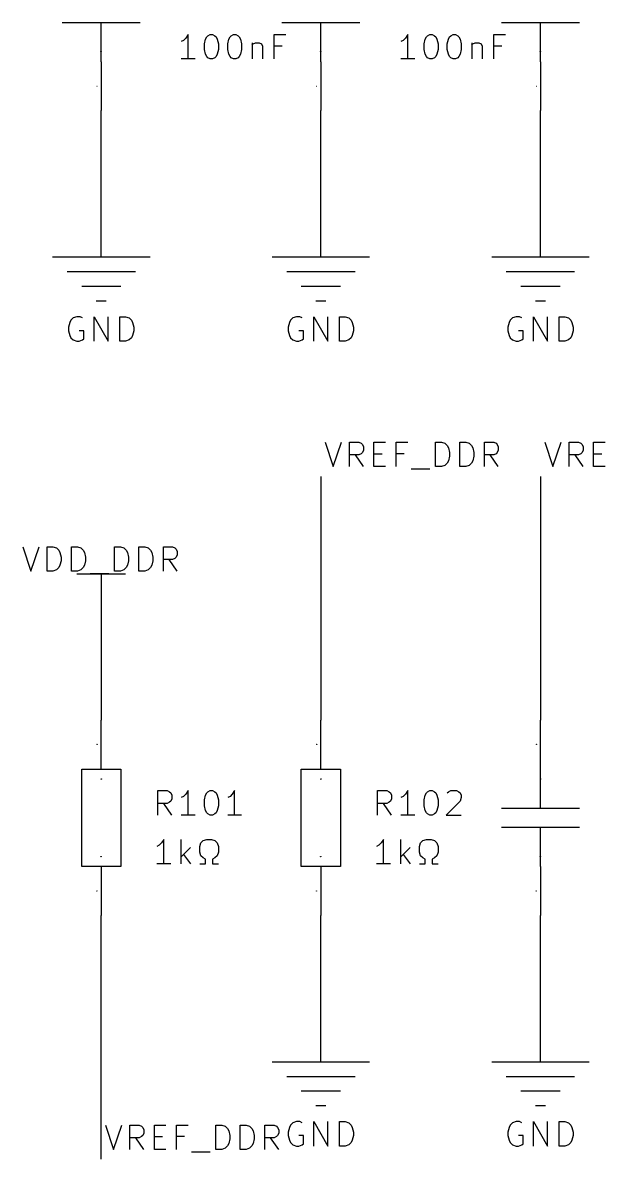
# Model space of a CAD drawing. Header units: millimetres. Extents: x 3 to 246, y -195 to -4.
# Drawn here: x 119.1 to 149.4, y -116.8 to -57.7 of the extents above; entities that cross this region are included whole.
import ezdxf

# ---------------------------------------------------------------- set-up
doc = ezdxf.new("R2010")
doc.units = ezdxf.units.MM
for name, color, linetype in [('GREENSIXTYFIVE', 129, 'CONTINUOUS'), ('LIGHTGREEN', 92, 'CONTINUOUS'), ('LIGHTRED', 12, 'CONTINUOUS'), ('RED', 14, 'CONTINUOUS'), ('REDSIX', 19, 'CONTINUOUS')]:
    doc.layers.add(name, color=color, linetype=linetype)

msp = doc.modelspace()

# ---------------------------------------------------------------- linework, layer by layer
at = {"layer": 'GREENSIXTYFIVE', "linetype": 'CONTINUOUS'}
for p, q in [((127.474, -58.5768), (127.3531, -58.6373)), ((127.474, -58.5768), (127.3531, -58.6373)), ((127.595, -58.4559), (127.474, -58.5768)), ((127.595, -58.4559), (127.474, -58.5768)), ((127.7159, -58.2744), (127.595, -58.4559)), ((127.7159, -58.2744), (127.595, -58.4559)), ((127.7159, -59.5444), (127.7159, -58.2744)), ((127.7159, -59.5444), (127.7159, -58.2744)), ((128.5626, -58.7582), (128.623, -58.5163)), ((128.5626, -58.7582), (128.623, -58.5163)), ((128.623, -58.5163), (128.6835, -58.3954)), ((128.623, -58.5163), (128.6835, -58.3954)), ((128.6835, -58.3954), (128.744, -58.3349)), ((128.6835, -58.3954), (128.744, -58.3349)), ((128.744, -58.3349), (128.8649, -58.2744)), ((128.744, -58.3349), (128.8649, -58.2744)), ((128.8649, -58.2744), (128.9859, -58.2744)), ((128.8649, -58.2744), (128.9859, -58.2744)), ((128.9859, -58.2744), (129.1068, -58.3349)), ((128.9859, -58.2744), (129.1068, -58.3349)), ((129.1068, -58.3349), (129.1673, -58.3954)), ((129.1068, -58.3349), (129.1673, -58.3954)), ((129.1673, -58.3954), (129.2278, -58.5163)), ((129.1673, -58.3954), (129.2278, -58.5163)), ((129.2278, -58.5163), (129.2883, -58.7582)), ((129.2278, -58.5163), (129.2883, -58.7582)), ((129.7721, -58.7582), (129.8325, -58.5163)), ((129.7721, -58.7582), (129.8325, -58.5163)), ((129.8325, -58.5163), (129.893, -58.3954)), ((129.8325, -58.5163), (129.893, -58.3954)), ((129.893, -58.3954), (129.9535, -58.3349)), ((129.893, -58.3954), (129.9535, -58.3349)), ((129.9535, -58.3349), (130.0744, -58.2744)), ((129.9535, -58.3349), (130.0744, -58.2744)), ((130.0744, -58.2744), (130.1954, -58.2744)), ((130.0744, -58.2744), (130.1954, -58.2744)), ((130.1954, -58.2744), (130.3163, -58.3349)), ((130.1954, -58.2744), (130.3163, -58.3349)), ((130.3163, -58.3349), (130.3768, -58.3954)), ((130.3163, -58.3349), (130.3768, -58.3954)), ((130.3768, -58.3954), (130.4373, -58.5163)), ((130.3768, -58.3954), (130.4373, -58.5163)), ((130.4373, -58.5163), (130.4978, -58.7582)), ((130.4373, -58.5163), (130.4978, -58.7582)), ((132.191, -59.5444), (132.191, -58.2744)), ((132.191, -58.2744), (132.7958, -58.2744)), ((132.191, -59.5444), (132.191, -58.2744)), ((132.191, -58.2744), (132.7958, -58.2744)), ((138.904, -58.5768), (138.7831, -58.6373)), ((138.904, -58.5768), (138.7831, -58.6373)), ((139.025, -58.4559), (138.904, -58.5768)), ((139.025, -58.4559), (138.904, -58.5768)), ((139.1459, -58.2744), (139.025, -58.4559)), ((139.1459, -58.2744), (139.025, -58.4559)), ((139.1459, -59.5444), (139.1459, -58.2744)), ((139.1459, -59.5444), (139.1459, -58.2744)), ((139.9926, -58.7582), (140.053, -58.5163)), ((139.9926, -58.7582), (140.053, -58.5163)), ((140.053, -58.5163), (140.1135, -58.3954)), ((140.053, -58.5163), (140.1135, -58.3954)), ((140.1135, -58.3954), (140.174, -58.3349)), ((140.1135, -58.3954), (140.174, -58.3349)), ((140.174, -58.3349), (140.2949, -58.2744)), ((140.174, -58.3349), (140.2949, -58.2744)), ((140.2949, -58.2744), (140.4159, -58.2744)), ((140.2949, -58.2744), (140.4159, -58.2744)), ((140.4159, -58.2744), (140.5368, -58.3349)), ((140.4159, -58.2744), (140.5368, -58.3349)), ((140.5368, -58.3349), (140.5973, -58.3954)), ((140.5368, -58.3349), (140.5973, -58.3954)), ((140.5973, -58.3954), (140.6578, -58.5163)), ((140.5973, -58.3954), (140.6578, -58.5163)), ((140.6578, -58.5163), (140.7183, -58.7582)), ((140.6578, -58.5163), (140.7183, -58.7582)), ((141.2021, -58.7582), (141.2625, -58.5163)), ((141.2021, -58.7582), (141.2625, -58.5163)), ((141.2625, -58.5163), (141.323, -58.3954)), ((141.2625, -58.5163), (141.323, -58.3954)), ((141.323, -58.3954), (141.3835, -58.3349)), ((141.323, -58.3954), (141.3835, -58.3349)), ((141.3835, -58.3349), (141.5044, -58.2744)), ((141.3835, -58.3349), (141.5044, -58.2744)), ((141.5044, -58.2744), (141.6254, -58.2744)), ((141.5044, -58.2744), (141.6254, -58.2744)), ((141.6254, -58.2744), (141.7463, -58.3349)), ((141.6254, -58.2744), (141.7463, -58.3349)), ((141.7463, -58.3349), (141.8068, -58.3954)), ((141.7463, -58.3349), (141.8068, -58.3954)), ((141.8068, -58.3954), (141.8673, -58.5163)), ((141.8068, -58.3954), (141.8673, -58.5163)), ((141.8673, -58.5163), (141.9278, -58.7582)), ((141.8673, -58.5163), (141.9278, -58.7582)), ((143.621, -59.5444), (143.621, -58.2744)), ((143.621, -58.2744), (144.2258, -58.2744)), ((143.621, -59.5444), (143.621, -58.2744)), ((143.621, -58.2744), (144.2258, -58.2744)), ((123.1764, -59.1674), (123.1776, -59.165)), ((123.1764, -59.1674), (123.1776, -59.165)), ((123.1764, -59.1735), (123.1764, -59.1674)), ((123.1764, -59.1735), (123.1764, -59.1674)), ((123.1776, -59.1759), (123.1764, -59.1735)), ((123.1776, -59.1759), (123.1764, -59.1735)), ((123.1776, -59.165), (123.1788, -59.1638)), ((123.1776, -59.165), (123.1788, -59.1638)), ((123.1788, -59.1771), (123.1776, -59.1759)), ((123.1788, -59.1771), (123.1776, -59.1759)), ((123.1788, -59.1638), (123.1812, -59.1626)), ((123.1788, -59.1638), (123.1812, -59.1626)), ((123.1812, -59.1626), (123.1836, -59.1626)), ((123.1812, -59.1626), (123.1836, -59.1626)), ((123.1836, -59.1626), (123.1872, -59.1638)), ((123.1836, -59.1626), (123.1872, -59.1638)), ((123.1872, -59.1638), (123.2018, -59.1783)), ((123.1872, -59.1638), (123.2018, -59.1783)), ((123.2018, -59.1783), (123.2018, -59.1626)), ((123.2018, -59.1783), (123.2018, -59.1626)), ((128.5626, -59.0606), (128.5626, -58.7582)), ((128.5626, -59.0606), (128.5626, -58.7582)), ((128.623, -59.3025), (128.5626, -59.0606)), ((128.623, -59.3025), (128.5626, -59.0606)), ((129.2883, -59.0606), (129.2278, -59.3025)), ((129.2883, -59.0606), (129.2278, -59.3025)), ((129.2883, -58.7582), (129.2883, -59.0606)), ((129.2883, -58.7582), (129.2883, -59.0606)), ((129.7721, -59.0606), (129.7721, -58.7582)), ((129.7721, -59.0606), (129.7721, -58.7582)), ((129.8325, -59.3025), (129.7721, -59.0606)), ((129.8325, -59.3025), (129.7721, -59.0606)), ((130.4978, -59.0606), (130.4373, -59.3025)), ((130.4978, -59.0606), (130.4373, -59.3025)), ((130.4978, -58.7582), (130.4978, -59.0606)), ((130.4978, -58.7582), (130.4978, -59.0606)), ((131.042, -58.6978), (131.042, -59.5444)), ((131.042, -58.6978), (131.042, -59.5444)), ((131.042, -58.8187), (131.1025, -58.7582)), ((131.042, -58.8187), (131.1025, -58.7582)), ((131.1025, -58.7582), (131.2235, -58.6978)), ((131.1025, -58.7582), (131.2235, -58.6978)), ((131.2235, -58.6978), (131.4049, -58.6978)), ((131.2235, -58.6978), (131.4049, -58.6978)), ((131.4049, -58.6978), (131.5258, -58.7582)), ((131.4049, -58.6978), (131.5258, -58.7582)), ((131.5258, -58.7582), (131.5863, -58.8792)), ((131.5258, -58.7582), (131.5863, -58.8792)), ((131.5863, -58.8792), (131.5863, -59.5444)), ((131.5863, -58.8792), (131.5863, -59.5444)), ((132.6144, -58.8792), (132.191, -58.8792)), ((132.6144, -58.8792), (132.191, -58.8792)), ((134.6064, -59.1674), (134.6076, -59.165)), ((134.6064, -59.1674), (134.6076, -59.165)), ((134.6064, -59.1735), (134.6064, -59.1674)), ((134.6064, -59.1735), (134.6064, -59.1674)), ((134.6076, -59.1759), (134.6064, -59.1735)), ((134.6076, -59.1759), (134.6064, -59.1735)), ((134.6076, -59.165), (134.6088, -59.1638)), ((134.6076, -59.165), (134.6088, -59.1638)), ((134.6088, -59.1771), (134.6076, -59.1759)), ((134.6088, -59.1771), (134.6076, -59.1759)), ((134.6088, -59.1638), (134.6112, -59.1626)), ((134.6088, -59.1638), (134.6112, -59.1626)), ((134.6112, -59.1626), (134.6136, -59.1626)), ((134.6112, -59.1626), (134.6136, -59.1626)), ((134.6136, -59.1626), (134.6172, -59.1638)), ((134.6136, -59.1626), (134.6172, -59.1638)), ((134.6172, -59.1638), (134.6318, -59.1783)), ((134.6172, -59.1638), (134.6318, -59.1783)), ((134.6318, -59.1783), (134.6318, -59.1626)), ((134.6318, -59.1783), (134.6318, -59.1626)), ((139.9926, -59.0606), (139.9926, -58.7582)), ((139.9926, -59.0606), (139.9926, -58.7582)), ((140.053, -59.3025), (139.9926, -59.0606)), ((140.053, -59.3025), (139.9926, -59.0606)), ((140.7183, -59.0606), (140.6578, -59.3025)), ((140.7183, -59.0606), (140.6578, -59.3025)), ((140.7183, -58.7582), (140.7183, -59.0606)), ((140.7183, -58.7582), (140.7183, -59.0606)), ((141.2021, -59.0606), (141.2021, -58.7582)), ((141.2021, -59.0606), (141.2021, -58.7582)), ((141.2625, -59.3025), (141.2021, -59.0606)), ((141.2625, -59.3025), (141.2021, -59.0606)), ((141.9278, -59.0606), (141.8673, -59.3025)), ((141.9278, -59.0606), (141.8673, -59.3025)), ((141.9278, -58.7582), (141.9278, -59.0606)), ((141.9278, -58.7582), (141.9278, -59.0606)), ((142.472, -58.6978), (142.472, -59.5444)), ((142.472, -58.6978), (142.472, -59.5444)), ((142.472, -58.8187), (142.5325, -58.7582)), ((142.472, -58.8187), (142.5325, -58.7582)), ((142.5325, -58.7582), (142.6535, -58.6978)), ((142.5325, -58.7582), (142.6535, -58.6978)), ((142.6535, -58.6978), (142.8349, -58.6978)), ((142.6535, -58.6978), (142.8349, -58.6978)), ((142.8349, -58.6978), (142.9558, -58.7582)), ((142.8349, -58.6978), (142.9558, -58.7582)), ((142.9558, -58.7582), (143.0163, -58.8792)), ((142.9558, -58.7582), (143.0163, -58.8792)), ((143.0163, -58.8792), (143.0163, -59.5444)), ((143.0163, -58.8792), (143.0163, -59.5444)), ((144.0444, -58.8792), (143.621, -58.8792)), ((144.0444, -58.8792), (143.621, -58.8792)), ((146.0364, -59.1674), (146.0376, -59.165)), ((146.0364, -59.1674), (146.0376, -59.165)), ((146.0364, -59.1735), (146.0364, -59.1674)), ((146.0364, -59.1735), (146.0364, -59.1674)), ((146.0376, -59.1759), (146.0364, -59.1735)), ((146.0376, -59.1759), (146.0364, -59.1735)), ((146.0376, -59.165), (146.0388, -59.1638)), ((146.0376, -59.165), (146.0388, -59.1638)), ((146.0388, -59.1771), (146.0376, -59.1759)), ((146.0388, -59.1771), (146.0376, -59.1759)), ((146.0388, -59.1638), (146.0412, -59.1626)), ((146.0388, -59.1638), (146.0412, -59.1626)), ((146.0412, -59.1626), (146.0436, -59.1626)), ((146.0412, -59.1626), (146.0436, -59.1626)), ((146.0436, -59.1626), (146.0472, -59.1638)), ((146.0436, -59.1626), (146.0472, -59.1638)), ((146.0472, -59.1638), (146.0618, -59.1783)), ((146.0472, -59.1638), (146.0618, -59.1783)), ((146.0618, -59.1783), (146.0618, -59.1626)), ((146.0618, -59.1783), (146.0618, -59.1626)), ((128.0788, -59.5444), (127.3531, -59.5444)), ((128.0788, -59.5444), (127.3531, -59.5444)), ((128.6835, -59.4235), (128.623, -59.3025)), ((128.6835, -59.4235), (128.623, -59.3025)), ((128.744, -59.484), (128.6835, -59.4235)), ((128.744, -59.484), (128.6835, -59.4235)), ((128.8649, -59.5444), (128.744, -59.484)), ((128.8649, -59.5444), (128.744, -59.484)), ((128.9859, -59.5444), (128.8649, -59.5444)), ((128.9859, -59.5444), (128.8649, -59.5444)), ((129.1068, -59.484), (128.9859, -59.5444)), ((129.1068, -59.484), (128.9859, -59.5444)), ((129.1673, -59.4235), (129.1068, -59.484)), ((129.1673, -59.4235), (129.1068, -59.484)), ((129.2278, -59.3025), (129.1673, -59.4235)), ((129.2278, -59.3025), (129.1673, -59.4235)), ((129.893, -59.4235), (129.8325, -59.3025)), ((129.893, -59.4235), (129.8325, -59.3025)), ((129.9535, -59.484), (129.893, -59.4235)), ((129.9535, -59.484), (129.893, -59.4235)), ((130.0744, -59.5444), (129.9535, -59.484)), ((130.0744, -59.5444), (129.9535, -59.484)), ((130.1954, -59.5444), (130.0744, -59.5444)), ((130.1954, -59.5444), (130.0744, -59.5444)), ((130.3163, -59.484), (130.1954, -59.5444)), ((130.3163, -59.484), (130.1954, -59.5444)), ((130.3768, -59.4235), (130.3163, -59.484)), ((130.3768, -59.4235), (130.3163, -59.484)), ((130.4373, -59.3025), (130.3768, -59.4235)), ((130.4373, -59.3025), (130.3768, -59.4235)), ((139.5088, -59.5444), (138.7831, -59.5444)), ((139.5088, -59.5444), (138.7831, -59.5444)), ((140.1135, -59.4235), (140.053, -59.3025)), ((140.1135, -59.4235), (140.053, -59.3025)), ((140.174, -59.484), (140.1135, -59.4235)), ((140.174, -59.484), (140.1135, -59.4235)), ((140.2949, -59.5444), (140.174, -59.484)), ((140.2949, -59.5444), (140.174, -59.484)), ((140.4159, -59.5444), (140.2949, -59.5444)), ((140.4159, -59.5444), (140.2949, -59.5444)), ((140.5368, -59.484), (140.4159, -59.5444)), ((140.5368, -59.484), (140.4159, -59.5444)), ((140.5973, -59.4235), (140.5368, -59.484)), ((140.5973, -59.4235), (140.5368, -59.484)), ((140.6578, -59.3025), (140.5973, -59.4235)), ((140.6578, -59.3025), (140.5973, -59.4235)), ((141.323, -59.4235), (141.2625, -59.3025)), ((141.323, -59.4235), (141.2625, -59.3025)), ((141.3835, -59.484), (141.323, -59.4235)), ((141.3835, -59.484), (141.323, -59.4235)), ((141.5044, -59.5444), (141.3835, -59.484)), ((141.5044, -59.5444), (141.3835, -59.484)), ((141.6254, -59.5444), (141.5044, -59.5444)), ((141.6254, -59.5444), (141.5044, -59.5444)), ((141.7463, -59.484), (141.6254, -59.5444)), ((141.7463, -59.484), (141.6254, -59.5444)), ((141.8068, -59.4235), (141.7463, -59.484)), ((141.8068, -59.4235), (141.7463, -59.484)), ((141.8673, -59.3025), (141.8068, -59.4235)), ((141.8673, -59.3025), (141.8068, -59.4235)), ((121.5571, -73.2716), (121.4967, -73.5135)), ((121.6176, -73.1507), (121.5571, -73.2716)), ((121.7386, -73.0297), (121.6176, -73.1507)), ((121.92, -72.9692), (121.7386, -73.0297)), ((122.1014, -72.9692), (121.92, -72.9692)), ((122.2224, -73.0297), (122.1014, -72.9692)), ((122.8271, -74.2392), (122.8271, -72.9692)), ((122.8271, -72.9692), (123.5528, -74.2392)), ((123.5528, -74.2392), (123.5528, -72.9692)), ((124.1576, -74.2392), (124.1576, -72.9692)), ((124.1576, -72.9692), (124.46, -72.9692)), ((124.46, -72.9692), (124.6414, -73.0297)), ((124.6414, -73.0297), (124.7624, -73.1507)), ((124.7624, -73.1507), (124.8229, -73.2716)), ((124.8229, -73.2716), (124.8833, -73.5135)), ((132.9871, -73.2716), (132.9267, -73.5135)), ((133.0476, -73.1507), (132.9871, -73.2716)), ((133.1686, -73.0297), (133.0476, -73.1507)), ((133.35, -72.9692), (133.1686, -73.0297)), ((133.5314, -72.9692), (133.35, -72.9692)), ((133.6524, -73.0297), (133.5314, -72.9692)), ((134.2571, -74.2392), (134.2571, -72.9692)), ((134.2571, -72.9692), (134.9828, -74.2392)), ((134.9828, -74.2392), (134.9828, -72.9692)), ((135.5876, -74.2392), (135.5876, -72.9692)), ((135.5876, -72.9692), (135.89, -72.9692)), ((135.89, -72.9692), (136.0714, -73.0297)), ((136.0714, -73.0297), (136.1924, -73.1507)), ((136.1924, -73.1507), (136.2529, -73.2716)), ((136.2529, -73.2716), (136.3133, -73.5135)), ((144.4171, -73.2716), (144.3567, -73.5135)), ((144.4776, -73.1507), (144.4171, -73.2716)), ((144.5986, -73.0297), (144.4776, -73.1507)), ((144.78, -72.9692), (144.5986, -73.0297)), ((144.9614, -72.9692), (144.78, -72.9692)), ((145.0824, -73.0297), (144.9614, -72.9692)), ((145.6871, -74.2392), (145.6871, -72.9692)), ((145.6871, -72.9692), (146.4128, -74.2392)), ((146.4128, -74.2392), (146.4128, -72.9692)), ((147.0176, -74.2392), (147.0176, -72.9692)), ((147.0176, -72.9692), (147.32, -72.9692)), ((147.32, -72.9692), (147.5014, -73.0297)), ((147.5014, -73.0297), (147.6224, -73.1507)), ((147.6224, -73.1507), (147.6829, -73.2716)), ((147.6829, -73.2716), (147.7433, -73.5135)), ((121.4967, -73.5135), (121.4967, -73.6949)), ((121.4967, -73.6949), (121.5571, -73.9368)), ((121.5571, -73.9368), (121.6176, -74.0578)), ((122.2828, -73.6949), (122.0409, -73.6949)), ((122.2828, -74.1183), (122.2828, -73.6949)), ((124.8229, -73.9368), (124.7624, -74.0578)), ((124.8833, -73.6949), (124.8229, -73.9368)), ((124.8833, -73.5135), (124.8833, -73.6949)), ((132.9267, -73.5135), (132.9267, -73.6949)), ((132.9267, -73.6949), (132.9871, -73.9368)), ((132.9871, -73.9368), (133.0476, -74.0578)), ((133.7128, -73.6949), (133.4709, -73.6949)), ((133.7128, -74.1183), (133.7128, -73.6949)), ((136.2529, -73.9368), (136.1924, -74.0578)), ((136.3133, -73.6949), (136.2529, -73.9368)), ((136.3133, -73.5135), (136.3133, -73.6949)), ((144.3567, -73.5135), (144.3567, -73.6949)), ((144.3567, -73.6949), (144.4171, -73.9368)), ((144.4171, -73.9368), (144.4776, -74.0578)), ((145.1428, -73.6949), (144.9009, -73.6949)), ((145.1428, -74.1183), (145.1428, -73.6949)), ((147.6829, -73.9368), (147.6224, -74.0578)), ((147.7433, -73.6949), (147.6829, -73.9368)), ((147.7433, -73.5135), (147.7433, -73.6949)), ((121.6176, -74.0578), (121.7386, -74.1788)), ((121.7386, -74.1788), (121.92, -74.2392)), ((121.92, -74.2392), (122.0409, -74.2392)), ((122.0409, -74.2392), (122.2224, -74.1788)), ((122.2224, -74.1788), (122.2828, -74.1183)), ((124.46, -74.2392), (124.1576, -74.2392)), ((124.6414, -74.1788), (124.46, -74.2392)), ((124.7624, -74.0578), (124.6414, -74.1788)), ((133.0476, -74.0578), (133.1686, -74.1788)), ((133.1686, -74.1788), (133.35, -74.2392)), ((133.35, -74.2392), (133.4709, -74.2392)), ((133.4709, -74.2392), (133.6524, -74.1788)), ((133.6524, -74.1788), (133.7128, -74.1183)), ((135.89, -74.2392), (135.5876, -74.2392)), ((136.0714, -74.1788), (135.89, -74.2392)), ((136.1924, -74.0578), (136.0714, -74.1788)), ((144.4776, -74.0578), (144.5986, -74.1788)), ((144.5986, -74.1788), (144.78, -74.2392)), ((144.78, -74.2392), (144.9009, -74.2392)), ((144.9009, -74.2392), (145.0824, -74.1788)), ((145.0824, -74.1788), (145.1428, -74.1183)), ((147.32, -74.2392), (147.0176, -74.2392)), ((147.5014, -74.1788), (147.32, -74.2392)), ((147.6224, -74.0578), (147.5014, -74.1788)), ((119.1078, -84.9444), (119.5311, -86.2144)), ((119.5311, -86.2144), (119.9545, -84.9444)), ((120.3778, -86.2144), (120.3778, -84.9444)), ((120.3778, -84.9444), (120.6802, -84.9444)), ((120.6802, -84.9444), (120.8616, -85.0049)), ((120.8616, -85.0049), (120.9826, -85.1259)), ((120.9826, -85.1259), (121.0431, -85.2468)), ((121.6478, -86.2144), (121.6478, -84.9444)), ((121.6478, -84.9444), (121.9502, -84.9444)), ((121.9502, -84.9444), (122.1316, -85.0049)), ((122.1316, -85.0049), (122.2526, -85.1259)), ((122.2526, -85.1259), (122.3131, -85.2468)), ((123.8854, -86.2144), (123.8854, -84.9444)), ((123.8854, -84.9444), (124.1878, -84.9444)), ((124.1878, -84.9444), (124.3692, -85.0049)), ((124.3692, -85.0049), (124.4902, -85.1259)), ((124.4902, -85.1259), (124.5507, -85.2468)), ((125.1554, -86.2144), (125.1554, -84.9444)), ((125.1554, -84.9444), (125.4578, -84.9444)), ((125.4578, -84.9444), (125.6392, -85.0049)), ((125.6392, -85.0049), (125.7602, -85.1259)), ((125.7602, -85.1259), (125.8207, -85.2468)), ((126.4254, -86.2144), (126.4254, -84.9444)), ((126.4254, -84.9444), (126.9092, -84.9444)), ((126.9092, -84.9444), (127.0302, -85.0049)), ((127.0302, -85.0049), (127.0907, -85.0654)), ((127.0907, -85.0654), (127.1511, -85.1863)), ((127.1511, -85.1863), (127.1511, -85.3678)), ((121.0431, -85.2468), (121.1035, -85.4887)), ((121.1035, -85.6701), (121.0431, -85.912)), ((121.1035, -85.4887), (121.1035, -85.6701)), ((122.3131, -85.2468), (122.3735, -85.4887)), ((122.3735, -85.6701), (122.3131, -85.912)), ((122.3735, -85.4887), (122.3735, -85.6701)), ((124.5507, -85.2468), (124.6111, -85.4887)), ((124.6111, -85.6701), (124.5507, -85.912)), ((124.6111, -85.4887), (124.6111, -85.6701)), ((125.8207, -85.2468), (125.8811, -85.4887)), ((125.8811, -85.6701), (125.8207, -85.912)), ((125.8811, -85.4887), (125.8811, -85.6701)), ((126.9092, -85.6097), (126.4254, -85.6097)), ((127.1511, -86.2144), (126.7278, -85.6097)), ((127.0302, -85.5492), (126.9092, -85.6097)), ((127.0907, -85.4887), (127.0302, -85.5492)), ((127.1511, -85.3678), (127.0907, -85.4887)), ((120.6802, -86.2144), (120.3778, -86.2144)), ((120.8616, -86.154), (120.6802, -86.2144)), ((120.9826, -86.033), (120.8616, -86.154)), ((121.0431, -85.912), (120.9826, -86.033)), ((121.9502, -86.2144), (121.6478, -86.2144)), ((122.1316, -86.154), (121.9502, -86.2144)), ((122.2526, -86.033), (122.1316, -86.154)), ((122.3131, -85.912), (122.2526, -86.033)), ((122.6155, -86.3354), (123.5831, -86.3354)), ((124.1878, -86.2144), (123.8854, -86.2144)), ((124.3692, -86.154), (124.1878, -86.2144)), ((124.4902, -86.033), (124.3692, -86.154)), ((124.5507, -85.912), (124.4902, -86.033)), ((125.4578, -86.2144), (125.1554, -86.2144)), ((125.6392, -86.154), (125.4578, -86.2144)), ((125.7602, -86.033), (125.6392, -86.154)), ((125.8207, -85.912), (125.7602, -86.033)), ((123.2018, -97.0401), (123.1764, -97.0401)), ((123.1764, -97.0401), (123.18, -97.0425)), ((123.18, -97.0425), (123.1824, -97.0449)), ((123.1824, -97.0449), (123.1836, -97.0473)), ((123.2018, -97.0328), (123.2018, -97.0473)), ((134.6318, -97.0401), (134.6064, -97.0401)), ((134.6064, -97.0401), (134.61, -97.0425)), ((134.61, -97.0425), (134.6124, -97.0449)), ((134.6124, -97.0449), (134.6136, -97.0473)), ((134.6318, -97.0328), (134.6318, -97.0473)), ((146.0618, -97.0401), (146.0364, -97.0401)), ((146.0364, -97.0401), (146.04, -97.0425)), ((146.0618, -97.0401), (146.0364, -97.0401)), ((146.0364, -97.0401), (146.04, -97.0425)), ((146.04, -97.0425), (146.0424, -97.0449)), ((146.04, -97.0425), (146.0424, -97.0449)), ((146.0424, -97.0449), (146.0436, -97.0473)), ((146.0424, -97.0449), (146.0436, -97.0473)), ((146.0618, -97.0328), (146.0618, -97.0473)), ((146.0618, -97.0328), (146.0618, -97.0473)), ((126.1435, -98.9144), (126.1435, -97.6444)), ((126.1435, -97.6444), (126.6273, -97.6444)), ((126.6273, -97.6444), (126.7483, -97.7049)), ((127.7159, -97.6444), (127.595, -97.8259)), ((127.7159, -98.9144), (127.7159, -97.6444)), ((128.744, -97.7049), (128.8649, -97.6444)), ((128.8649, -97.6444), (128.9859, -97.6444)), ((128.9859, -97.6444), (129.1068, -97.7049)), ((130.1349, -97.6444), (130.014, -97.8259)), ((130.1349, -98.9144), (130.1349, -97.6444)), ((137.5735, -98.9144), (137.5735, -97.6444)), ((137.5735, -97.6444), (138.0573, -97.6444)), ((138.0573, -97.6444), (138.1783, -97.7049)), ((139.1459, -97.6444), (139.025, -97.8259)), ((139.1459, -98.9144), (139.1459, -97.6444)), ((140.174, -97.7049), (140.2949, -97.6444)), ((140.2949, -97.6444), (140.4159, -97.6444)), ((140.4159, -97.6444), (140.5368, -97.7049)), ((141.2625, -97.7049), (141.3835, -97.6444)), ((141.3835, -97.6444), (141.6859, -97.6444)), ((141.6859, -97.6444), (141.8068, -97.7049)), ((126.7483, -97.7049), (126.8088, -97.7654)), ((126.8088, -98.1887), (126.7483, -98.2492)), ((126.8088, -97.7654), (126.8692, -97.8863)), ((126.8692, -98.0678), (126.8088, -98.1887)), ((126.8692, -97.8863), (126.8692, -98.0678)), ((127.474, -97.9468), (127.3531, -98.0073)), ((127.595, -97.8259), (127.474, -97.9468)), ((128.5626, -98.1282), (128.623, -97.8863)), ((128.5626, -98.4306), (128.5626, -98.1282)), ((128.623, -97.8863), (128.6835, -97.7654)), ((128.6835, -97.7654), (128.744, -97.7049)), ((129.1068, -97.7049), (129.1673, -97.7654)), ((129.1673, -97.7654), (129.2278, -97.8863)), ((129.2278, -97.8863), (129.2883, -98.1282)), ((129.2883, -98.1282), (129.2883, -98.4306)), ((129.893, -97.9468), (129.7721, -98.0073)), ((130.014, -97.8259), (129.893, -97.9468)), ((138.1783, -97.7049), (138.2388, -97.7654)), ((138.2388, -98.1887), (138.1783, -98.2492)), ((138.2388, -97.7654), (138.2992, -97.8863)), ((138.2992, -98.0678), (138.2388, -98.1887)), ((138.2992, -97.8863), (138.2992, -98.0678)), ((138.904, -97.9468), (138.7831, -98.0073)), ((139.025, -97.8259), (138.904, -97.9468)), ((139.9926, -98.1282), (140.053, -97.8863)), ((139.9926, -98.4306), (139.9926, -98.1282)), ((140.053, -97.8863), (140.1135, -97.7654)), ((140.1135, -97.7654), (140.174, -97.7049)), ((140.5368, -97.7049), (140.5973, -97.7654)), ((140.5973, -97.7654), (140.6578, -97.8863)), ((140.6578, -97.8863), (140.7183, -98.1282)), ((140.7183, -98.1282), (140.7183, -98.4306)), ((141.8673, -98.1887), (141.1416, -98.9144)), ((141.2021, -97.7654), (141.2625, -97.7049)), ((141.8068, -97.7049), (141.8673, -97.7654)), ((141.8673, -97.7654), (141.9278, -97.8863)), ((141.9278, -98.0073), (141.8673, -98.1887)), ((141.9278, -97.8863), (141.9278, -98.0073)), ((126.6273, -98.3097), (126.1435, -98.3097)), ((126.8692, -98.9144), (126.4459, -98.3097)), ((126.7483, -98.2492), (126.6273, -98.3097)), ((128.623, -98.6725), (128.5626, -98.4306)), ((128.6835, -98.7935), (128.623, -98.6725)), ((128.744, -98.854), (128.6835, -98.7935)), ((129.1673, -98.7935), (129.1068, -98.854)), ((129.2278, -98.6725), (129.1673, -98.7935)), ((129.2883, -98.4306), (129.2278, -98.6725)), ((138.0573, -98.3097), (137.5735, -98.3097)), ((138.2992, -98.9144), (137.8759, -98.3097)), ((138.1783, -98.2492), (138.0573, -98.3097)), ((140.053, -98.6725), (139.9926, -98.4306)), ((140.1135, -98.7935), (140.053, -98.6725)), ((140.174, -98.854), (140.1135, -98.7935)), ((140.5973, -98.7935), (140.5368, -98.854)), ((140.6578, -98.6725), (140.5973, -98.7935)), ((140.7183, -98.4306), (140.6578, -98.6725)), ((128.0788, -98.9144), (127.3531, -98.9144)), ((128.8649, -98.9144), (128.744, -98.854)), ((128.9859, -98.9144), (128.8649, -98.9144)), ((129.1068, -98.854), (128.9859, -98.9144)), ((130.4978, -98.9144), (129.7721, -98.9144)), ((139.5088, -98.9144), (138.7831, -98.9144)), ((140.2949, -98.9144), (140.174, -98.854)), ((140.4159, -98.9144), (140.2949, -98.9144)), ((140.5368, -98.854), (140.4159, -98.9144)), ((141.1416, -98.9144), (141.9278, -98.9144)), ((126.204, -100.4868), (126.0831, -100.5473)), ((126.325, -100.3659), (126.204, -100.4868)), ((126.4459, -100.1844), (126.325, -100.3659)), ((126.4459, -101.4544), (126.4459, -100.1844)), ((127.353, -101.4544), (127.353, -100.1844)), ((127.8368, -100.6078), (127.353, -101.0916)), ((128.3207, -100.5473), (128.3811, -100.3659)), ((128.3207, -100.8497), (128.3207, -100.5473)), ((128.3811, -100.3659), (128.5021, -100.2449)), ((128.5021, -100.2449), (128.6835, -100.1844)), ((128.6835, -100.1844), (128.9254, -100.1844)), ((128.9254, -100.1844), (129.1068, -100.2449)), ((129.1068, -100.2449), (129.2278, -100.3659)), ((129.2278, -100.3659), (129.2883, -100.5473)), ((129.2883, -100.5473), (129.2883, -100.8497)), ((137.634, -100.4868), (137.5131, -100.5473)), ((137.755, -100.3659), (137.634, -100.4868)), ((137.8759, -100.1844), (137.755, -100.3659)), ((137.8759, -101.4544), (137.8759, -100.1844)), ((138.783, -101.4544), (138.783, -100.1844)), ((139.2668, -100.6078), (138.783, -101.0916)), ((139.7507, -100.5473), (139.8111, -100.3659)), ((139.7507, -100.8497), (139.7507, -100.5473)), ((139.8111, -100.3659), (139.9321, -100.2449)), ((139.9321, -100.2449), (140.1135, -100.1844)), ((140.1135, -100.1844), (140.3554, -100.1844)), ((140.3554, -100.1844), (140.5368, -100.2449)), ((140.5368, -100.2449), (140.6578, -100.3659)), ((140.6578, -100.3659), (140.7183, -100.5473)), ((140.7183, -100.5473), (140.7183, -100.8497)), ((123.1764, -101.0774), (123.1776, -101.075)), ((123.1764, -101.0835), (123.1764, -101.0774)), ((123.1776, -101.0859), (123.1764, -101.0835)), ((123.1776, -101.075), (123.1788, -101.0738)), ((123.1788, -101.0871), (123.1776, -101.0859)), ((123.1788, -101.0738), (123.1812, -101.0726)), ((123.1812, -101.0726), (123.1836, -101.0726)), ((123.1836, -101.0726), (123.1872, -101.0738)), ((123.1872, -101.0738), (123.2018, -101.0883)), ((123.2018, -101.0883), (123.2018, -101.0726)), ((127.474, -100.9706), (127.8368, -101.4544)), ((128.3811, -101.0311), (128.3207, -100.8497)), ((128.5021, -101.152), (128.3811, -101.0311)), ((128.623, -101.2125), (128.5021, -101.152)), ((129.1068, -101.152), (128.9859, -101.2125)), ((129.2278, -101.0311), (129.1068, -101.152)), ((129.2883, -100.8497), (129.2278, -101.0311)), ((134.6064, -101.0774), (134.6076, -101.075)), ((134.6064, -101.0835), (134.6064, -101.0774)), ((134.6076, -101.0859), (134.6064, -101.0835)), ((134.6076, -101.075), (134.6088, -101.0738)), ((134.6088, -101.0871), (134.6076, -101.0859)), ((134.6088, -101.0738), (134.6112, -101.0726)), ((134.6112, -101.0726), (134.6136, -101.0726)), ((134.6136, -101.0726), (134.6172, -101.0738)), ((134.6172, -101.0738), (134.6318, -101.0883)), ((134.6318, -101.0883), (134.6318, -101.0726)), ((138.904, -100.9706), (139.2668, -101.4544)), ((139.8111, -101.0311), (139.7507, -100.8497)), ((139.9321, -101.152), (139.8111, -101.0311)), ((140.053, -101.2125), (139.9321, -101.152)), ((140.5368, -101.152), (140.4159, -101.2125)), ((140.6578, -101.0311), (140.5368, -101.152)), ((140.7183, -100.8497), (140.6578, -101.0311)), ((146.0364, -101.0774), (146.0376, -101.075)), ((146.0364, -101.0774), (146.0376, -101.075)), ((146.0364, -101.0835), (146.0364, -101.0774)), ((146.0364, -101.0835), (146.0364, -101.0774)), ((146.0376, -101.0859), (146.0364, -101.0835)), ((146.0376, -101.0859), (146.0364, -101.0835)), ((146.0376, -101.075), (146.0388, -101.0738)), ((146.0376, -101.075), (146.0388, -101.0738)), ((146.0388, -101.0871), (146.0376, -101.0859)), ((146.0388, -101.0871), (146.0376, -101.0859)), ((146.0388, -101.0738), (146.0412, -101.0726)), ((146.0388, -101.0738), (146.0412, -101.0726)), ((146.0412, -101.0726), (146.0436, -101.0726)), ((146.0412, -101.0726), (146.0436, -101.0726)), ((146.0436, -101.0726), (146.0472, -101.0738)), ((146.0436, -101.0726), (146.0472, -101.0738)), ((146.0472, -101.0738), (146.0618, -101.0883)), ((146.0472, -101.0738), (146.0618, -101.0883)), ((146.0618, -101.0883), (146.0618, -101.0726)), ((146.0618, -101.0883), (146.0618, -101.0726)), ((126.8088, -101.4544), (126.0831, -101.4544)), ((128.3207, -101.4544), (128.623, -101.4544)), ((128.623, -101.4544), (128.623, -101.2125)), ((128.9859, -101.2125), (128.9859, -101.4544)), ((128.9859, -101.4544), (129.2883, -101.4544)), ((138.2388, -101.4544), (137.5131, -101.4544)), ((139.7507, -101.4544), (140.053, -101.4544)), ((140.053, -101.4544), (140.053, -101.2125)), ((140.4159, -101.2125), (140.4159, -101.4544)), ((140.4159, -101.4544), (140.7183, -101.4544)), ((132.9871, -115.1816), (132.9267, -115.4235)), ((133.0476, -115.0607), (132.9871, -115.1816)), ((133.1686, -114.9397), (133.0476, -115.0607)), ((133.35, -114.8792), (133.1686, -114.9397)), ((133.5314, -114.8792), (133.35, -114.8792)), ((133.6524, -114.9397), (133.5314, -114.8792)), ((134.2571, -116.1492), (134.2571, -114.8792)), ((134.2571, -114.8792), (134.9828, -116.1492)), ((134.9828, -116.1492), (134.9828, -114.8792)), ((135.5876, -116.1492), (135.5876, -114.8792)), ((135.5876, -114.8792), (135.89, -114.8792)), ((135.89, -114.8792), (136.0714, -114.9397)), ((136.0714, -114.9397), (136.1924, -115.0607)), ((136.1924, -115.0607), (136.2529, -115.1816)), ((136.2529, -115.1816), (136.3133, -115.4235)), ((144.4171, -115.1816), (144.3567, -115.4235)), ((144.4776, -115.0607), (144.4171, -115.1816)), ((144.5986, -114.9397), (144.4776, -115.0607)), ((144.78, -114.8792), (144.5986, -114.9397)), ((144.9614, -114.8792), (144.78, -114.8792)), ((145.0824, -114.9397), (144.9614, -114.8792)), ((145.6871, -116.1492), (145.6871, -114.8792)), ((145.6871, -114.8792), (146.4128, -116.1492)), ((146.4128, -116.1492), (146.4128, -114.8792)), ((147.0176, -116.1492), (147.0176, -114.8792)), ((147.0176, -114.8792), (147.32, -114.8792)), ((147.32, -114.8792), (147.5014, -114.9397)), ((147.5014, -114.9397), (147.6224, -115.0607)), ((147.6224, -115.0607), (147.6829, -115.1816)), ((147.6829, -115.1816), (147.7433, -115.4235)), ((132.9267, -115.4235), (132.9267, -115.6049)), ((132.9267, -115.6049), (132.9871, -115.8468)), ((132.9871, -115.8468), (133.0476, -115.9678)), ((133.0476, -115.9678), (133.1686, -116.0888)), ((133.7128, -115.6049), (133.4709, -115.6049)), ((133.7128, -116.0283), (133.7128, -115.6049)), ((136.1924, -115.9678), (136.0714, -116.0888)), ((136.2529, -115.8468), (136.1924, -115.9678)), ((136.3133, -115.6049), (136.2529, -115.8468)), ((136.3133, -115.4235), (136.3133, -115.6049)), ((144.3567, -115.4235), (144.3567, -115.6049)), ((144.3567, -115.6049), (144.4171, -115.8468)), ((144.4171, -115.8468), (144.4776, -115.9678)), ((144.4776, -115.9678), (144.5986, -116.0888)), ((145.1428, -115.6049), (144.9009, -115.6049)), ((145.1428, -116.0283), (145.1428, -115.6049)), ((147.6224, -115.9678), (147.5014, -116.0888)), ((147.6829, -115.8468), (147.6224, -115.9678)), ((147.7433, -115.6049), (147.6829, -115.8468)), ((147.7433, -115.4235), (147.7433, -115.6049)), ((133.1686, -116.0888), (133.35, -116.1492)), ((133.35, -116.1492), (133.4709, -116.1492)), ((133.4709, -116.1492), (133.6524, -116.0888)), ((133.6524, -116.0888), (133.7128, -116.0283)), ((135.89, -116.1492), (135.5876, -116.1492)), ((136.0714, -116.0888), (135.89, -116.1492)), ((144.5986, -116.0888), (144.78, -116.1492)), ((144.78, -116.1492), (144.9009, -116.1492)), ((144.9009, -116.1492), (145.0824, -116.0888)), ((145.0824, -116.0888), (145.1428, -116.0283)), ((147.32, -116.1492), (147.0176, -116.1492)), ((147.5014, -116.0888), (147.32, -116.1492))]:
    msp.add_line(p, q, dxfattribs=at)
at = {"layer": 'LIGHTGREEN', "linetype": 'CONTINUOUS'}
for p, q in [((123.19, -67.31), (123.19, -62.23)), ((134.62, -67.31), (134.62, -62.23)), ((146.05, -67.31), (146.05, -62.23)), ((134.62, -81.28), (134.62, -93.98)), ((146.05, -81.28), (146.05, -93.98)), ((123.19, -88.9), (123.19, -93.98)), ((123.19, -116.84), (123.19, -104.14)), ((134.62, -109.22), (134.62, -104.14)), ((146.05, -109.22), (146.05, -104.14))]:
    msp.add_line(p, q, dxfattribs=at)
at = {"layer": 'LIGHTRED', "linetype": 'CONTINUOUS'}
for p, q in [((122.9583, -60.9575), (122.9595, -60.9551)), ((122.9583, -60.9575), (122.9595, -60.9551)), ((122.9595, -60.9551), (122.9607, -60.9539)), ((122.9595, -60.9551), (122.9607, -60.9539)), ((122.9607, -60.9539), (122.9631, -60.9527)), ((122.9607, -60.9539), (122.9631, -60.9527)), ((122.9631, -60.9527), (122.9655, -60.9527)), ((122.9631, -60.9527), (122.9655, -60.9527)), ((122.9655, -60.9527), (122.9691, -60.9539)), ((122.9655, -60.9527), (122.9691, -60.9539)), ((122.9691, -60.9539), (122.9837, -60.9684)), ((122.9691, -60.9539), (122.9837, -60.9684)), ((122.9837, -60.9684), (122.9837, -60.9527)), ((122.9837, -60.9684), (122.9837, -60.9527)), ((134.3883, -60.9575), (134.3895, -60.9551)), ((134.3883, -60.9575), (134.3895, -60.9551)), ((134.3895, -60.9551), (134.3907, -60.9539)), ((134.3895, -60.9551), (134.3907, -60.9539)), ((134.3907, -60.9539), (134.3931, -60.9527)), ((134.3907, -60.9539), (134.3931, -60.9527)), ((134.3931, -60.9527), (134.3955, -60.9527)), ((134.3931, -60.9527), (134.3955, -60.9527)), ((134.3955, -60.9527), (134.3991, -60.9539)), ((134.3955, -60.9527), (134.3991, -60.9539)), ((134.3991, -60.9539), (134.4137, -60.9684)), ((134.3991, -60.9539), (134.4137, -60.9684)), ((134.4137, -60.9684), (134.4137, -60.9527)), ((134.4137, -60.9684), (134.4137, -60.9527)), ((145.8183, -60.9575), (145.8195, -60.9551)), ((145.8183, -60.9575), (145.8195, -60.9551)), ((145.8195, -60.9551), (145.8207, -60.9539)), ((145.8195, -60.9551), (145.8207, -60.9539)), ((145.8207, -60.9539), (145.8231, -60.9527)), ((145.8207, -60.9539), (145.8231, -60.9527)), ((145.8231, -60.9527), (145.8255, -60.9527)), ((145.8231, -60.9527), (145.8255, -60.9527)), ((145.8255, -60.9527), (145.8291, -60.9539)), ((145.8255, -60.9527), (145.8291, -60.9539)), ((145.8291, -60.9539), (145.8437, -60.9684)), ((145.8291, -60.9539), (145.8437, -60.9684)), ((145.8437, -60.9684), (145.8437, -60.9527)), ((145.8437, -60.9684), (145.8437, -60.9527)), ((122.9583, -60.9636), (122.9583, -60.9575)), ((122.9583, -60.9636), (122.9583, -60.9575)), ((122.9595, -60.966), (122.9583, -60.9636)), ((122.9595, -60.966), (122.9583, -60.9636)), ((122.9607, -60.9672), (122.9595, -60.966)), ((122.9607, -60.9672), (122.9595, -60.966)), ((134.3883, -60.9636), (134.3883, -60.9575)), ((134.3883, -60.9636), (134.3883, -60.9575)), ((134.3895, -60.966), (134.3883, -60.9636)), ((134.3895, -60.966), (134.3883, -60.9636)), ((134.3907, -60.9672), (134.3895, -60.966)), ((134.3907, -60.9672), (134.3895, -60.966)), ((145.8183, -60.9636), (145.8183, -60.9575)), ((145.8183, -60.9636), (145.8183, -60.9575)), ((145.8195, -60.966), (145.8183, -60.9636)), ((145.8195, -60.966), (145.8183, -60.9636)), ((145.8207, -60.9672), (145.8195, -60.966)), ((145.8207, -60.9672), (145.8195, -60.966)), ((122.9837, -95.25), (122.9583, -95.25)), ((122.9583, -95.25), (122.9619, -95.2524)), ((122.9619, -95.2524), (122.9643, -95.2548)), ((122.9643, -95.2548), (122.9655, -95.2572)), ((122.9837, -95.2427), (122.9837, -95.2572)), ((134.4137, -95.25), (134.3883, -95.25)), ((134.3883, -95.25), (134.3919, -95.2524)), ((134.3919, -95.2524), (134.3943, -95.2548)), ((134.3943, -95.2548), (134.3955, -95.2572)), ((134.4137, -95.2427), (134.4137, -95.2572)), ((145.8437, -95.25), (145.8183, -95.25)), ((145.8183, -95.25), (145.8219, -95.2524)), ((145.8437, -95.25), (145.8183, -95.25)), ((145.8183, -95.25), (145.8219, -95.2524)), ((145.8219, -95.2524), (145.8243, -95.2548)), ((145.8219, -95.2524), (145.8243, -95.2548)), ((145.8243, -95.2548), (145.8255, -95.2572)), ((145.8243, -95.2548), (145.8255, -95.2572)), ((145.8437, -95.2427), (145.8437, -95.2572)), ((145.8437, -95.2427), (145.8437, -95.2572)), ((122.9583, -102.8675), (122.9595, -102.8651)), ((122.9583, -102.8736), (122.9583, -102.8675)), ((122.9595, -102.876), (122.9583, -102.8736)), ((122.9595, -102.8651), (122.9607, -102.8639)), ((122.9607, -102.8772), (122.9595, -102.876)), ((122.9607, -102.8639), (122.9631, -102.8627)), ((122.9631, -102.8627), (122.9655, -102.8627)), ((122.9655, -102.8627), (122.9691, -102.8639)), ((122.9691, -102.8639), (122.9837, -102.8784)), ((122.9837, -102.8784), (122.9837, -102.8627)), ((134.3883, -102.8675), (134.3895, -102.8651)), ((134.3883, -102.8736), (134.3883, -102.8675)), ((134.3895, -102.876), (134.3883, -102.8736)), ((134.3895, -102.8651), (134.3907, -102.8639)), ((134.3907, -102.8772), (134.3895, -102.876)), ((134.3907, -102.8639), (134.3931, -102.8627)), ((134.3931, -102.8627), (134.3955, -102.8627)), ((134.3955, -102.8627), (134.3991, -102.8639)), ((134.3991, -102.8639), (134.4137, -102.8784)), ((134.4137, -102.8784), (134.4137, -102.8627)), ((145.8183, -102.8675), (145.8195, -102.8651)), ((145.8183, -102.8675), (145.8195, -102.8651)), ((145.8183, -102.8736), (145.8183, -102.8675)), ((145.8183, -102.8736), (145.8183, -102.8675)), ((145.8195, -102.876), (145.8183, -102.8736)), ((145.8195, -102.876), (145.8183, -102.8736)), ((145.8195, -102.8651), (145.8207, -102.8639)), ((145.8195, -102.8651), (145.8207, -102.8639)), ((145.8207, -102.8772), (145.8195, -102.876)), ((145.8207, -102.8772), (145.8195, -102.876)), ((145.8207, -102.8639), (145.8231, -102.8627)), ((145.8207, -102.8639), (145.8231, -102.8627)), ((145.8231, -102.8627), (145.8255, -102.8627)), ((145.8231, -102.8627), (145.8255, -102.8627)), ((145.8255, -102.8627), (145.8291, -102.8639)), ((145.8255, -102.8627), (145.8291, -102.8639)), ((145.8291, -102.8639), (145.8437, -102.8784)), ((145.8291, -102.8639), (145.8437, -102.8784)), ((145.8437, -102.8784), (145.8437, -102.8627)), ((145.8437, -102.8784), (145.8437, -102.8627))]:
    msp.add_line(p, q, dxfattribs=at)
at = {"layer": 'RED', "linetype": 'CONTINUOUS'}
for p, q in [((125.222, -57.658), (121.158, -57.658)), ((123.19, -59.69), (123.19, -57.658)), ((136.652, -57.658), (132.588, -57.658)), ((134.62, -59.69), (134.62, -57.658)), ((148.082, -57.658), (144.018, -57.658)), ((146.05, -59.69), (146.05, -57.658)), ((123.19, -59.69), (123.19, -62.23)), ((123.19, -59.69), (123.19, -62.23)), ((134.62, -59.69), (134.62, -62.23)), ((134.62, -59.69), (134.62, -62.23)), ((146.05, -59.69), (146.05, -62.23)), ((146.05, -59.69), (146.05, -62.23)), ((123.19, -69.85), (123.19, -67.31)), ((134.62, -69.85), (134.62, -67.31)), ((146.05, -69.85), (146.05, -67.31)), ((120.65, -69.85), (125.73, -69.85)), ((132.08, -69.85), (137.16, -69.85)), ((143.51, -69.85), (148.59, -69.85)), ((121.412, -70.612), (124.968, -70.612)), ((132.842, -70.612), (136.398, -70.612)), ((144.272, -70.612), (147.828, -70.612)), ((122.174, -71.374), (124.206, -71.374)), ((133.604, -71.374), (135.636, -71.374)), ((145.034, -71.374), (147.066, -71.374)), ((122.936, -72.136), (123.444, -72.136)), ((134.366, -72.136), (134.874, -72.136)), ((145.796, -72.136), (146.304, -72.136)), ((121.92, -86.36), (124.46, -86.36)), ((123.19, -86.36), (123.19, -87.63)), ((123.19, -87.63), (123.19, -88.9)), ((123.19, -96.52), (123.19, -93.98)), ((134.62, -96.52), (134.62, -93.98)), ((146.05, -96.52), (146.05, -93.98)), ((146.05, -96.52), (146.05, -93.98)), ((122.174, -101.6), (122.174, -96.52)), ((122.174, -96.52), (124.206, -96.52)), ((124.206, -96.52), (124.206, -101.6)), ((133.604, -101.6), (133.604, -96.52)), ((133.604, -96.52), (135.636, -96.52)), ((135.636, -96.52), (135.636, -101.6)), ((146.05, -98.552), (146.05, -96.52)), ((144.018, -98.552), (148.082, -98.552)), ((148.082, -99.568), (144.018, -99.568)), ((146.05, -101.6), (146.05, -99.568)), ((124.206, -101.6), (122.174, -101.6)), ((123.19, -101.6), (123.19, -104.14)), ((135.636, -101.6), (133.604, -101.6)), ((134.62, -101.6), (134.62, -104.14)), ((146.05, -101.6), (146.05, -104.14)), ((146.05, -101.6), (146.05, -104.14)), ((134.62, -111.76), (134.62, -109.22)), ((146.05, -111.76), (146.05, -109.22)), ((132.08, -111.76), (137.16, -111.76)), ((143.51, -111.76), (148.59, -111.76)), ((132.842, -112.522), (136.398, -112.522)), ((144.272, -112.522), (147.828, -112.522)), ((133.604, -113.284), (135.636, -113.284)), ((145.034, -113.284), (147.066, -113.284)), ((134.366, -114.046), (134.874, -114.046)), ((145.796, -114.046), (146.304, -114.046))]:
    msp.add_line(p, q, dxfattribs=at)
at = {"layer": 'REDSIX', "linetype": 'CONTINUOUS'}
for p, q in [((134.8453, -79.4969), (135.2686, -80.7669)), ((135.2686, -80.7669), (135.692, -79.4969)), ((136.1153, -80.7669), (136.1153, -79.4969)), ((136.1153, -79.4969), (136.5991, -79.4969)), ((136.5991, -79.4969), (136.7201, -79.5574)), ((136.7201, -79.5574), (136.7806, -79.6179)), ((136.7806, -79.6179), (136.841, -79.7388)), ((136.841, -79.7388), (136.841, -79.9203)), ((137.3853, -80.7669), (137.3853, -79.4969)), ((137.3853, -79.4969), (137.9901, -79.4969)), ((138.5343, -80.7669), (138.5343, -79.4969)), ((138.5343, -79.4969), (139.1391, -79.4969)), ((140.5905, -80.7669), (140.5905, -79.4969)), ((140.5905, -79.4969), (140.8929, -79.4969)), ((140.8929, -79.4969), (141.0743, -79.5574)), ((141.0743, -79.5574), (141.1953, -79.6784)), ((141.1953, -79.6784), (141.2558, -79.7993)), ((141.2558, -79.7993), (141.3162, -80.0412)), ((141.8605, -80.7669), (141.8605, -79.4969)), ((141.8605, -79.4969), (142.1629, -79.4969)), ((142.1629, -79.4969), (142.3443, -79.5574)), ((142.3443, -79.5574), (142.4653, -79.6784)), ((142.4653, -79.6784), (142.5258, -79.7993)), ((142.5258, -79.7993), (142.5862, -80.0412)), ((143.1305, -80.7669), (143.1305, -79.4969)), ((143.1305, -79.4969), (143.6143, -79.4969)), ((143.6143, -79.4969), (143.7353, -79.5574)), ((143.7353, -79.5574), (143.7958, -79.6179)), ((143.7958, -79.6179), (143.8562, -79.7388)), ((143.8562, -79.7388), (143.8562, -79.9203)), ((146.2753, -79.4969), (146.6986, -80.7669)), ((146.6986, -80.7669), (147.122, -79.4969)), ((147.5453, -80.7669), (147.5453, -79.4969)), ((147.5453, -79.4969), (148.0291, -79.4969)), ((148.0291, -79.4969), (148.1501, -79.5574)), ((148.1501, -79.5574), (148.2106, -79.6179)), ((148.2106, -79.6179), (148.271, -79.7388)), ((148.271, -79.7388), (148.271, -79.9203)), ((148.8153, -80.7669), (148.8153, -79.4969)), ((148.8153, -79.4969), (149.4201, -79.4969)), ((136.5991, -80.1622), (136.1153, -80.1622)), ((136.841, -80.7669), (136.4177, -80.1622)), ((136.7201, -80.1017), (136.5991, -80.1622)), ((136.7806, -80.0412), (136.7201, -80.1017)), ((136.841, -79.9203), (136.7806, -80.0412)), ((137.3853, -80.1017), (137.8087, -80.1017)), ((138.9577, -80.1017), (138.5343, -80.1017)), ((141.2558, -80.4645), (141.1953, -80.5855)), ((141.3162, -80.2226), (141.2558, -80.4645)), ((141.3162, -80.0412), (141.3162, -80.2226)), ((142.5258, -80.4645), (142.4653, -80.5855)), ((142.5862, -80.2226), (142.5258, -80.4645)), ((142.5862, -80.0412), (142.5862, -80.2226)), ((143.6143, -80.1622), (143.1305, -80.1622)), ((143.8562, -80.7669), (143.4329, -80.1622)), ((143.7353, -80.1017), (143.6143, -80.1622)), ((143.7958, -80.0412), (143.7353, -80.1017)), ((143.8562, -79.9203), (143.7958, -80.0412)), ((148.0291, -80.1622), (147.5453, -80.1622)), ((148.271, -80.7669), (147.8477, -80.1622)), ((148.1501, -80.1017), (148.0291, -80.1622)), ((148.2106, -80.0412), (148.1501, -80.1017)), ((148.271, -79.9203), (148.2106, -80.0412)), ((148.8153, -80.1017), (149.2387, -80.1017)), ((137.9901, -80.7669), (137.3853, -80.7669)), ((139.3206, -80.8879), (140.2882, -80.8879)), ((140.8929, -80.7669), (140.5905, -80.7669)), ((141.0743, -80.7065), (140.8929, -80.7669)), ((141.1953, -80.5855), (141.0743, -80.7065)), ((142.1629, -80.7669), (141.8605, -80.7669)), ((142.3443, -80.7065), (142.1629, -80.7669)), ((142.4653, -80.5855), (142.3443, -80.7065)), ((149.4201, -80.7669), (148.8153, -80.7669)), ((123.4153, -115.0569), (123.8386, -116.3269)), ((123.8386, -116.3269), (124.262, -115.0569)), ((124.6853, -116.3269), (124.6853, -115.0569)), ((124.6853, -115.0569), (125.1691, -115.0569)), ((125.1691, -115.0569), (125.2901, -115.1174)), ((125.2901, -115.1174), (125.3506, -115.1779)), ((125.3506, -115.1779), (125.411, -115.2988)), ((125.411, -115.2988), (125.411, -115.4803)), ((125.9553, -116.3269), (125.9553, -115.0569)), ((125.9553, -115.0569), (126.5601, -115.0569)), ((127.1043, -116.3269), (127.1043, -115.0569)), ((127.1043, -115.0569), (127.7091, -115.0569)), ((129.1605, -116.3269), (129.1605, -115.0569)), ((129.1605, -115.0569), (129.4629, -115.0569)), ((129.4629, -115.0569), (129.6443, -115.1174)), ((129.6443, -115.1174), (129.7653, -115.2384)), ((129.7653, -115.2384), (129.8258, -115.3593)), ((129.8258, -115.3593), (129.8862, -115.6012)), ((130.4305, -116.3269), (130.4305, -115.0569)), ((130.4305, -115.0569), (130.7329, -115.0569)), ((130.7329, -115.0569), (130.9143, -115.1174)), ((130.9143, -115.1174), (131.0353, -115.2384)), ((131.0353, -115.2384), (131.0958, -115.3593)), ((131.0958, -115.3593), (131.1562, -115.6012)), ((131.7005, -116.3269), (131.7005, -115.0569)), ((131.7005, -115.0569), (132.1843, -115.0569)), ((132.1843, -115.0569), (132.3053, -115.1174)), ((132.3053, -115.1174), (132.3658, -115.1779)), ((132.3658, -115.1779), (132.4262, -115.2988)), ((132.4262, -115.2988), (132.4262, -115.4803)), ((125.1691, -115.7222), (124.6853, -115.7222)), ((125.411, -116.3269), (124.9877, -115.7222)), ((125.2901, -115.6617), (125.1691, -115.7222)), ((125.3506, -115.6012), (125.2901, -115.6617)), ((125.411, -115.4803), (125.3506, -115.6012)), ((125.9553, -115.6617), (126.3787, -115.6617)), ((127.5277, -115.6617), (127.1043, -115.6617)), ((129.8862, -115.7826), (129.8258, -116.0245)), ((129.8862, -115.6012), (129.8862, -115.7826)), ((131.1562, -115.7826), (131.0958, -116.0245)), ((131.1562, -115.6012), (131.1562, -115.7826)), ((132.1843, -115.7222), (131.7005, -115.7222)), ((132.4262, -116.3269), (132.0029, -115.7222)), ((132.3053, -115.6617), (132.1843, -115.7222)), ((132.3658, -115.6012), (132.3053, -115.6617)), ((132.4262, -115.4803), (132.3658, -115.6012)), ((126.5601, -116.3269), (125.9553, -116.3269)), ((127.8906, -116.4479), (128.8582, -116.4479)), ((129.4629, -116.3269), (129.1605, -116.3269)), ((129.6443, -116.2665), (129.4629, -116.3269)), ((129.7653, -116.1455), (129.6443, -116.2665)), ((129.8258, -116.0245), (129.7653, -116.1455)), ((130.7329, -116.3269), (130.4305, -116.3269)), ((130.9143, -116.2665), (130.7329, -116.3269)), ((131.0353, -116.1455), (130.9143, -116.2665)), ((131.0958, -116.0245), (131.0353, -116.1455))]:
    msp.add_line(p, q, dxfattribs=at)

doc.saveas('drawing.dxf')
